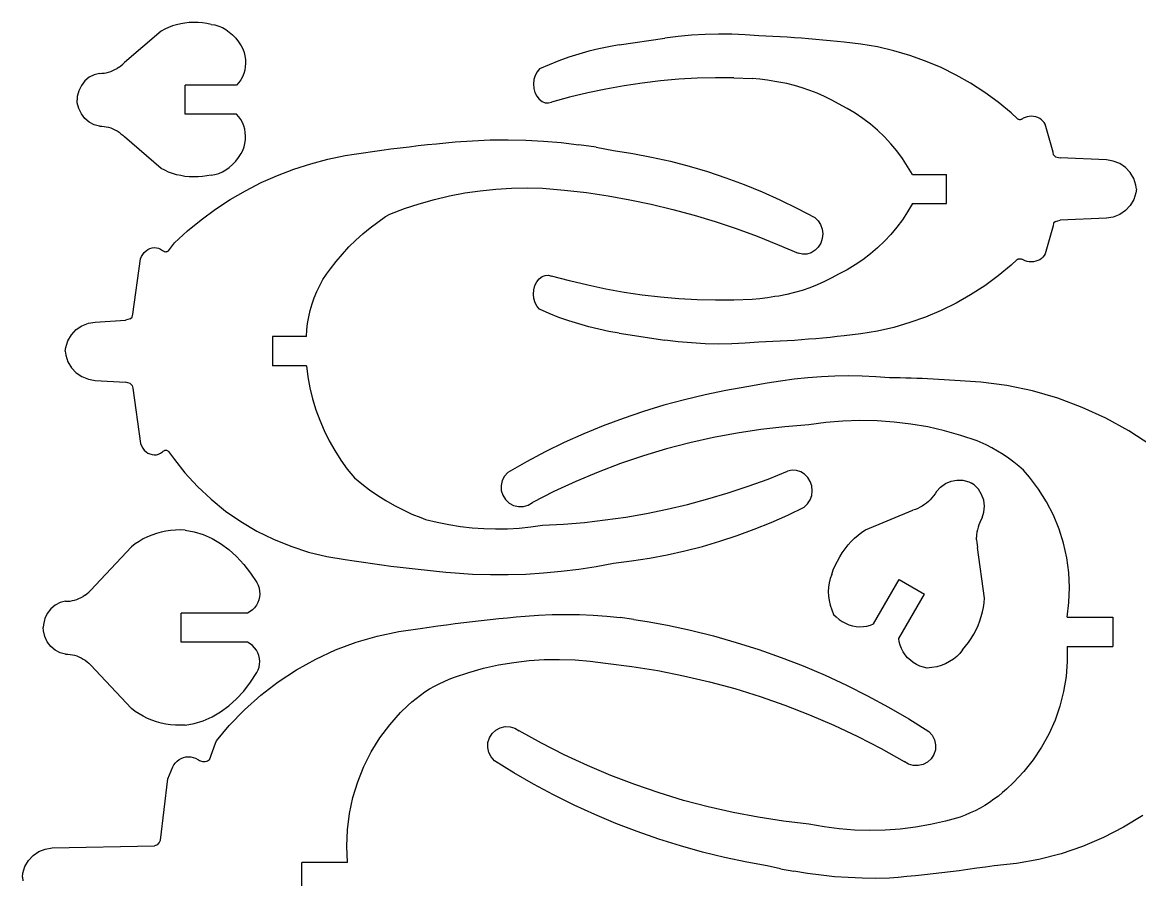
# Model space of a CAD drawing. Extents: x -177 to 177, y -98 to 98.
# Drawn here: x -173.7 to -73, y 17.2 to 94.5 of the extents above; entities that cross this region are included whole.
import ezdxf

# ---------------------------------------------------------------- set-up
doc = ezdxf.new("R2010")
doc.units = 0
doc.header["$MEASUREMENT"] = 0
doc.layers.get('0').update_dxf_attribs({"linetype": 'CONTINUOUS'})

msp = doc.modelspace()

# ---------------------------------------------------------------- linework, layer by layer
for p, q in [((-161.21, 93.75), (-164.5, 90.93)), ((-160.88, 93.93), (-161.21, 93.75)), ((-160.54, 94.09), (-160.88, 93.93)), ((-160.18, 94.22), (-160.54, 94.09)), ((-159.81, 94.33), (-160.18, 94.22)), ((-159.43, 94.42), (-159.81, 94.33)), ((-159.05, 94.48), (-159.43, 94.42)), ((-158.66, 94.52), (-159.05, 94.48)), ((-158.26, 94.54), (-158.66, 94.52)), ((-157.87, 94.53), (-158.26, 94.54)), ((-157.47, 94.5), (-157.87, 94.53)), ((-157.08, 94.44), (-157.47, 94.5)), ((-156.69, 94.36), (-157.08, 94.44)), ((-156.69, 94.36), (-156.35, 94.31)), ((-156.35, 94.31), (-156.01, 94.21)), ((-156.01, 94.21), (-155.68, 94.07)), ((-155.68, 94.07), (-155.36, 93.89)), ((-155.36, 93.89), (-155.05, 93.66)), ((-155.05, 93.66), (-154.75, 93.41)), ((-154.75, 93.41), (-154.47, 93.11)), ((-154.47, 93.11), (-154.21, 92.79)), ((-154.21, 92.79), (-153.98, 92.43)), ((-119.9, 92.5), (-115.78, 93.12)), ((-114.58, 93.27), (-115.78, 93.12)), ((-113.37, 93.38), (-114.58, 93.27)), ((-112.16, 93.45), (-113.37, 93.38)), ((-110.95, 93.48), (-112.16, 93.45)), ((-109.74, 93.47), (-110.95, 93.48)), ((-108.53, 93.41), (-109.74, 93.47)), ((-107.32, 93.32), (-108.53, 93.41)), ((-106.67, 93.3), (-107.32, 93.32)), ((-106.03, 93.27), (-106.67, 93.3)), ((-105.39, 93.23), (-106.03, 93.27)), ((-104.75, 93.19), (-105.39, 93.23)), ((-104.1, 93.15), (-104.75, 93.19)), ((-103.46, 93.11), (-104.1, 93.15)), ((-102.82, 93.06), (-103.46, 93.11)), ((-102.18, 93), (-102.82, 93.06)), ((-101.53, 92.94), (-102.18, 93)), ((-100.89, 92.88), (-101.53, 92.94)), ((-100.25, 92.81), (-100.89, 92.88)), ((-99.61, 92.74), (-100.25, 92.81)), ((-98.11, 92.58), (-99.61, 92.74)), ((-153.98, 92.43), (-153.84, 92.14)), ((-153.84, 92.14), (-153.72, 91.83)), ((-153.72, 91.83), (-153.65, 91.51)), ((-122.64, 91.93), (-123.55, 91.67)), ((-121.74, 92.15), (-122.64, 91.93)), ((-120.82, 92.34), (-121.74, 92.15)), ((-119.9, 92.5), (-120.82, 92.34)), ((-96.62, 92.32), (-98.11, 92.58)), ((-95.14, 91.98), (-96.62, 92.32)), ((-93.69, 91.55), (-95.14, 91.98)), ((-164.82, 90.63), (-164.66, 90.78)), ((-164.66, 90.78), (-164.5, 90.93)), ((-153.65, 91.51), (-153.6, 91.19)), ((-153.59, 90.86), (-153.61, 90.54)), ((-153.6, 91.19), (-153.59, 90.86)), ((-126.21, 90.72), (-127.08, 90.34)), ((-125.33, 91.07), (-126.21, 90.72)), ((-124.44, 91.39), (-125.33, 91.07)), ((-123.55, 91.67), (-124.44, 91.39)), ((-92.27, 91.05), (-93.69, 91.55)), ((-90.88, 90.46), (-92.27, 91.05)), ((-167.24, 89.82), (-167.68, 89.59)), ((-166.76, 89.94), (-167.24, 89.82)), ((-166.76, 89.94), (-166.55, 89.95)), ((-166.55, 89.95), (-166.35, 89.97)), ((-166.35, 89.97), (-166.14, 90)), ((-166.14, 90), (-165.94, 90.05)), ((-165.94, 90.05), (-165.74, 90.12)), ((-165.74, 90.12), (-165.55, 90.19)), ((-165.55, 90.19), (-165.36, 90.28)), ((-165.36, 90.28), (-165.17, 90.39)), ((-164.99, 90.51), (-165.17, 90.39)), ((-164.99, 90.51), (-164.82, 90.63)), ((-153.75, 89.92), (-153.87, 89.63)), ((-153.66, 90.22), (-153.75, 89.92)), ((-153.61, 90.54), (-153.66, 90.22)), ((-127.47, 89.75), (-127.58, 89.38)), ((-127.3, 90.08), (-127.47, 89.75)), ((-127.08, 90.34), (-127.3, 90.08)), ((-89.52, 89.79), (-90.88, 90.46)), ((-88.21, 89.04), (-89.52, 89.79)), ((-168.39, 88.85), (-168.63, 88.37)), ((-168.08, 89.27), (-168.39, 88.85)), ((-167.68, 89.59), (-168.08, 89.27)), ((-154.4, 88.88), (-159.02, 88.88)), ((-159.02, 86.25), (-159.02, 88.88)), ((-154.2, 89.1), (-154.4, 88.88)), ((-154.02, 89.35), (-154.2, 89.1)), ((-153.87, 89.63), (-154.02, 89.35)), ((-127.58, 89.38), (-127.62, 88.98)), ((-127.62, 88.98), (-127.58, 88.58)), ((-119.46, 88.82), (-121.1, 88.52)), ((-117.82, 89.06), (-119.46, 88.82)), ((-116.17, 89.25), (-117.82, 89.06)), ((-114.52, 89.4), (-116.17, 89.25)), ((-112.86, 89.49), (-114.52, 89.4)), ((-111.21, 89.54), (-112.86, 89.49)), ((-109.56, 89.53), (-111.21, 89.54)), ((-109.56, 89.53), (-107.91, 89.47)), ((-107.22, 89.41), (-107.91, 89.47)), ((-106.54, 89.32), (-107.22, 89.41)), ((-105.86, 89.21), (-106.54, 89.32)), ((-105.49, 89.15), (-105.86, 89.21)), ((-104.79, 89.01), (-105.49, 89.15)), ((-104.09, 88.84), (-104.79, 89.01)), ((-103.4, 88.64), (-104.09, 88.84)), ((-86.94, 88.22), (-88.21, 89.04)), ((-168.76, 87.85), (-168.77, 87.56)), ((-168.63, 88.37), (-168.76, 87.85)), ((-127.58, 88.58), (-127.49, 88.2)), ((-127.49, 88.2), (-127.32, 87.87)), ((-127.32, 87.87), (-127.11, 87.6)), ((-124.37, 87.79), (-125.99, 87.35)), ((-122.74, 88.18), (-124.37, 87.79)), ((-121.1, 88.52), (-122.74, 88.18)), ((-102.72, 88.4), (-103.4, 88.64)), ((-102.04, 88.14), (-102.72, 88.4)), ((-101.38, 87.84), (-102.04, 88.14)), ((-100.72, 87.52), (-101.38, 87.84)), ((-85.72, 87.33), (-86.94, 88.22)), ((-168.76, 87.28), (-168.77, 87.56)), ((-168.63, 86.76), (-168.76, 87.28)), ((-168.39, 86.28), (-168.63, 86.76)), ((-127.11, 87.6), (-126.85, 87.4)), ((-126.85, 87.4), (-126.57, 87.29)), ((-126.57, 87.29), (-126.28, 87.27)), ((-126.28, 87.27), (-125.99, 87.35)), ((-100.11, 87.18), (-100.72, 87.52)), ((-99.35, 86.78), (-100.11, 87.18)), ((-98.63, 86.35), (-99.35, 86.78)), ((-84.55, 86.37), (-85.72, 87.33)), ((-168.08, 85.86), (-168.39, 86.28)), ((-167.68, 85.53), (-168.08, 85.86)), ((-154.4, 86.25), (-159.02, 86.25)), ((-154.2, 86.02), (-154.4, 86.25)), ((-154.02, 85.77), (-154.2, 86.02)), ((-153.87, 85.5), (-154.02, 85.77)), ((-97.92, 85.87), (-98.63, 86.35)), ((-97.25, 85.35), (-97.92, 85.87)), ((-84.02, 85.86), (-84.55, 86.37)), ((-84.02, 85.86), (-83.98, 85.84)), ((-83.98, 85.84), (-83.93, 85.82)), ((-83.93, 85.82), (-83.88, 85.8)), ((-83.88, 85.8), (-83.82, 85.79)), ((-83.82, 85.79), (-83.77, 85.79)), ((-83.77, 85.79), (-83.71, 85.79)), ((-83.71, 85.79), (-83.66, 85.8)), ((-83.66, 85.8), (-83.6, 85.81)), ((-83.6, 85.81), (-83.56, 85.83)), ((-83.56, 85.83), (-83.51, 85.86)), ((-83.51, 85.86), (-83.47, 85.89)), ((-83.3, 85.97), (-83.47, 85.89)), ((-83.11, 86.02), (-83.3, 85.97)), ((-82.92, 86.06), (-83.11, 86.02)), ((-82.72, 86.07), (-82.92, 86.06)), ((-82.53, 86.05), (-82.72, 86.07)), ((-82.34, 86.01), (-82.53, 86.05)), ((-82.16, 85.95), (-82.34, 86.01)), ((-81.98, 85.87), (-82.16, 85.95)), ((-81.83, 85.76), (-81.98, 85.87)), ((-81.69, 85.64), (-81.83, 85.76)), ((-81.57, 85.5), (-81.69, 85.64)), ((-167.24, 85.3), (-167.68, 85.53)), ((-166.76, 85.19), (-167.24, 85.3)), ((-166.76, 85.19), (-166.55, 85.18)), ((-166.55, 85.18), (-166.35, 85.16)), ((-166.35, 85.16), (-166.14, 85.12)), ((-166.14, 85.12), (-165.94, 85.07)), ((-165.94, 85.07), (-165.74, 85.01)), ((-165.74, 85.01), (-165.55, 84.93)), ((-165.55, 84.93), (-165.36, 84.84)), ((-165.36, 84.84), (-165.17, 84.74)), ((-165.17, 84.74), (-164.99, 84.62)), ((-153.75, 85.21), (-153.87, 85.5)), ((-153.66, 84.9), (-153.75, 85.21)), ((-153.61, 84.59), (-153.66, 84.9)), ((-96.6, 84.8), (-97.25, 85.35)), ((-95.99, 84.21), (-96.6, 84.8)), ((-81.48, 85.35), (-81.57, 85.5)), ((-80.78, 82.83), (-81.48, 85.35)), ((-164.99, 84.62), (-164.82, 84.49)), ((-164.82, 84.49), (-164.66, 84.35)), ((-164.66, 84.35), (-164.5, 84.2)), ((-161.21, 81.37), (-164.5, 84.2)), ((-153.65, 83.61), (-153.6, 83.94)), ((-153.59, 84.26), (-153.61, 84.59)), ((-153.6, 83.94), (-153.59, 84.26)), ((-136.36, 83.59), (-135.53, 83.67)), ((-135.53, 83.67), (-134.7, 83.75)), ((-134.7, 83.75), (-133.11, 83.86)), ((-133.11, 83.86), (-131.52, 83.93)), ((-131.52, 83.93), (-129.92, 83.95)), ((-129.92, 83.95), (-128.33, 83.91)), ((-128.33, 83.91), (-126.73, 83.83)), ((-126.73, 83.83), (-125.14, 83.69)), ((-125.14, 83.69), (-123.55, 83.5)), ((-95.41, 83.59), (-95.99, 84.21)), ((-154.21, 82.34), (-153.98, 82.7)), ((-153.98, 82.7), (-153.84, 82.99)), ((-153.84, 82.99), (-153.72, 83.3)), ((-153.72, 83.3), (-153.65, 83.61)), ((-144.61, 82.52), (-143.78, 82.65)), ((-143.78, 82.65), (-142.96, 82.78)), ((-142.96, 82.78), (-142.14, 82.9)), ((-142.14, 82.9), (-141.31, 83.01)), ((-141.31, 83.01), (-140.49, 83.12)), ((-140.49, 83.12), (-139.66, 83.23)), ((-139.66, 83.23), (-138.84, 83.32)), ((-138.84, 83.32), (-138.01, 83.42)), ((-138.01, 83.42), (-137.18, 83.51)), ((-137.18, 83.51), (-136.36, 83.59)), ((-121.97, 83.27), (-123.55, 83.5)), ((-121.97, 83.27), (-120.4, 82.98)), ((-120.4, 82.98), (-118.68, 82.71)), ((-118.68, 82.71), (-116.98, 82.39)), ((-94.86, 82.94), (-95.41, 83.59)), ((-94.36, 82.26), (-94.86, 82.94)), ((-80.73, 82.59), (-80.78, 82.83)), ((-155.05, 81.46), (-154.75, 81.72)), ((-154.75, 81.72), (-154.47, 82.01)), ((-154.47, 82.01), (-154.21, 82.34)), ((-149.23, 81.3), (-147.71, 81.79)), ((-147.71, 81.79), (-146.17, 82.2)), ((-146.17, 82.2), (-144.61, 82.52)), ((-116.98, 82.39), (-115.28, 82.01)), ((-115.28, 82.01), (-113.6, 81.57)), ((-93.89, 81.55), (-94.36, 82.26)), ((-80.56, 82.42), (-80.73, 82.59)), ((-80.56, 82.42), (-80.13, 82.31)), ((-75.97, 82.13), (-80.13, 82.31)), ((-75.35, 82.03), (-75.97, 82.13)), ((-74.77, 81.8), (-75.35, 82.03)), ((-74.25, 81.44), (-74.77, 81.8)), ((-160.88, 81.2), (-161.21, 81.37)), ((-160.54, 81.04), (-160.88, 81.2)), ((-160.18, 80.91), (-160.54, 81.04)), ((-159.81, 80.8), (-160.18, 80.91)), ((-159.43, 80.71), (-159.81, 80.8)), ((-159.05, 80.64), (-159.43, 80.71)), ((-158.66, 80.6), (-159.05, 80.64)), ((-158.26, 80.59), (-158.66, 80.6)), ((-157.87, 80.59), (-158.26, 80.59)), ((-157.47, 80.63), (-157.87, 80.59)), ((-157.08, 80.68), (-157.47, 80.63)), ((-156.69, 80.76), (-157.08, 80.68)), ((-156.69, 80.76), (-156.35, 80.82)), ((-156.35, 80.82), (-156.01, 80.92)), ((-156.01, 80.92), (-155.68, 81.06)), ((-155.68, 81.06), (-155.36, 81.24)), ((-155.36, 81.24), (-155.05, 81.46)), ((-152.17, 80.08), (-150.71, 80.73)), ((-150.71, 80.73), (-149.23, 81.3)), ((-113.6, 81.57), (-111.93, 81.08)), ((-111.93, 81.08), (-110.27, 80.52)), ((-93.46, 80.81), (-93.89, 81.55)), ((-93.46, 80.81), (-90.4, 80.81)), ((-90.4, 78.19), (-90.4, 80.81)), ((-73.82, 80.99), (-74.25, 81.44)), ((-73.5, 80.44), (-73.82, 80.99)), ((-153.59, 79.35), (-152.17, 80.08)), ((-131.02, 79.5), (-129.62, 79.59)), ((-129.62, 79.59), (-128.21, 79.62)), ((-128.21, 79.62), (-126.8, 79.59)), ((-110.27, 80.52), (-108.63, 79.91)), ((-108.63, 79.91), (-107.01, 79.25)), ((-73.31, 79.85), (-73.5, 80.44)), ((-73.27, 79.5), (-73.31, 79.85)), ((-154.97, 78.55), (-153.59, 79.35)), ((-136.56, 78.56), (-135.19, 78.89)), ((-135.19, 78.89), (-133.81, 79.15)), ((-133.81, 79.15), (-132.42, 79.35)), ((-132.42, 79.35), (-131.02, 79.5)), ((-126.8, 79.59), (-124.83, 79.41)), ((-124.83, 79.41), (-122.86, 79.18)), ((-122.86, 79.18), (-120.9, 78.88)), ((-120.9, 78.88), (-118.94, 78.53)), ((-107.01, 79.25), (-105.41, 78.53)), ((-73.31, 79.15), (-73.5, 78.56)), ((-73.27, 79.5), (-73.31, 79.15)), ((-157.59, 76.73), (-156.3, 77.68)), ((-156.3, 77.68), (-154.97, 78.55)), ((-140.58, 77.25), (-139.26, 77.75)), ((-139.26, 77.75), (-137.92, 78.18)), ((-137.92, 78.18), (-136.56, 78.56)), ((-118.94, 78.53), (-117, 78.13)), ((-117, 78.13), (-115.06, 77.66)), ((-115.06, 77.66), (-113.14, 77.14)), ((-105.41, 78.53), (-103.83, 77.76)), ((-103.83, 77.76), (-102.27, 76.94)), ((-93.46, 78.19), (-93.89, 77.45)), ((-93.46, 78.19), (-90.4, 78.19)), ((-73.82, 78.02), (-74.25, 77.56)), ((-73.5, 78.56), (-73.82, 78.02)), ((-158.82, 75.72), (-157.59, 76.73)), ((-141.66, 76.53), (-140.96, 77.02)), ((-140.96, 77.02), (-140.58, 77.25)), ((-113.14, 77.14), (-111.23, 76.57)), ((-111.23, 76.57), (-109.34, 75.94)), ((-102.27, 76.94), (-101.97, 76.65)), ((-101.97, 76.65), (-101.75, 76.29)), ((-94.36, 76.74), (-94.86, 76.06)), ((-93.89, 77.45), (-94.36, 76.74)), ((-80.56, 76.58), (-80.73, 76.42)), ((-80.56, 76.58), (-80.13, 76.69)), ((-75.97, 76.87), (-80.13, 76.69)), ((-75.35, 76.97), (-75.97, 76.87)), ((-74.77, 77.2), (-75.35, 76.97)), ((-74.25, 77.56), (-74.77, 77.2)), ((-160, 74.65), (-158.82, 75.72)), ((-143.01, 75.46), (-142.35, 76.01)), ((-142.35, 76.01), (-141.66, 76.53)), ((-109.34, 75.94), (-107.47, 75.25)), ((-101.75, 76.29), (-101.6, 75.89)), ((-101.6, 75.89), (-101.55, 75.46)), ((-94.86, 76.06), (-95.41, 75.41)), ((-80.78, 76.17), (-81.48, 73.65)), ((-80.73, 76.42), (-80.78, 76.17)), ((-160.53, 73.93), (-160, 74.65)), ((-144.27, 74.28), (-143.65, 74.89)), ((-143.65, 74.89), (-143.01, 75.46)), ((-107.47, 75.25), (-105.61, 74.51)), ((-101.73, 74.63), (-101.95, 74.27)), ((-101.59, 75.04), (-101.73, 74.63)), ((-101.55, 75.46), (-101.59, 75.04)), ((-95.99, 74.79), (-96.6, 74.2)), ((-95.41, 75.41), (-95.99, 74.79)), ((-162.97, 73.42), (-162.86, 73.61)), ((-162.86, 73.61), (-162.72, 73.79)), ((-162.72, 73.79), (-162.56, 73.94)), ((-162.56, 73.94), (-162.39, 74.06)), ((-162.39, 74.06), (-162.21, 74.15)), ((-162.21, 74.15), (-162.02, 74.2)), ((-162.02, 74.2), (-161.82, 74.22)), ((-161.82, 74.22), (-161.63, 74.21)), ((-161.63, 74.21), (-161.44, 74.16)), ((-161.44, 74.16), (-161.25, 74.08)), ((-161.25, 74.08), (-161.08, 73.96)), ((-161.04, 73.92), (-161.08, 73.96)), ((-160.99, 73.89), (-161.04, 73.92)), ((-160.94, 73.86), (-160.99, 73.89)), ((-160.89, 73.84), (-160.94, 73.86)), ((-160.84, 73.83), (-160.89, 73.84)), ((-160.78, 73.82), (-160.84, 73.83)), ((-160.73, 73.83), (-160.78, 73.82)), ((-160.67, 73.84), (-160.73, 73.83)), ((-160.62, 73.86), (-160.67, 73.84)), ((-160.57, 73.89), (-160.62, 73.86)), ((-160.53, 73.93), (-160.57, 73.89)), ((-145.43, 72.98), (-144.86, 73.64)), ((-144.86, 73.64), (-144.27, 74.28)), ((-105.61, 74.51), (-103.77, 73.71)), ((-103.37, 73.63), (-103.77, 73.71)), ((-102.97, 73.64), (-103.37, 73.63)), ((-102.59, 73.76), (-102.97, 73.64)), ((-102.24, 73.98), (-102.59, 73.76)), ((-101.95, 74.27), (-102.24, 73.98)), ((-97.25, 73.65), (-97.92, 73.13)), ((-96.6, 74.2), (-97.25, 73.65)), ((-81.48, 73.65), (-81.57, 73.5)), ((-163.76, 68.21), (-163.07, 73.2)), ((-163.07, 73.2), (-162.97, 73.42)), ((-145.94, 72.32), (-145.43, 72.98)), ((-98.63, 72.66), (-99.35, 72.22)), ((-97.92, 73.13), (-98.63, 72.66)), ((-84.55, 72.63), (-85.72, 71.67)), ((-84.02, 73.14), (-84.55, 72.63)), ((-84.02, 73.14), (-83.98, 73.17)), ((-83.98, 73.17), (-83.93, 73.19)), ((-83.93, 73.19), (-83.88, 73.2)), ((-83.88, 73.2), (-83.82, 73.21)), ((-83.82, 73.21), (-83.77, 73.21)), ((-83.77, 73.21), (-83.71, 73.21)), ((-83.71, 73.21), (-83.66, 73.2)), ((-83.66, 73.2), (-83.6, 73.19)), ((-83.6, 73.19), (-83.56, 73.17)), ((-83.56, 73.17), (-83.51, 73.14)), ((-83.51, 73.14), (-83.47, 73.11)), ((-83.3, 73.03), (-83.47, 73.11)), ((-83.11, 72.98), (-83.3, 73.03)), ((-82.92, 72.94), (-83.11, 72.98)), ((-82.72, 72.93), (-82.92, 72.94)), ((-82.53, 72.95), (-82.72, 72.93)), ((-82.34, 72.99), (-82.53, 72.95)), ((-82.16, 73.05), (-82.34, 72.99)), ((-81.98, 73.13), (-82.16, 73.05)), ((-81.83, 73.24), (-81.98, 73.13)), ((-81.69, 73.36), (-81.83, 73.24)), ((-81.57, 73.5), (-81.69, 73.36)), ((-146.61, 71.33), (-146.29, 71.83)), ((-146.29, 71.83), (-145.94, 72.32)), ((-127.11, 71.4), (-126.85, 71.6)), ((-126.85, 71.6), (-126.57, 71.71)), ((-126.57, 71.71), (-126.28, 71.73)), ((-126.28, 71.73), (-125.99, 71.65)), ((-124.37, 71.21), (-125.99, 71.65)), ((-100.11, 71.82), (-100.72, 71.48)), ((-99.35, 72.22), (-100.11, 71.82)), ((-85.72, 71.67), (-86.94, 70.78)), ((-147.16, 70.26), (-146.9, 70.8)), ((-146.9, 70.8), (-146.61, 71.33)), ((-127.58, 70.42), (-127.49, 70.8)), ((-127.49, 70.8), (-127.32, 71.13)), ((-127.32, 71.13), (-127.11, 71.4)), ((-122.74, 70.82), (-124.37, 71.21)), ((-121.1, 70.48), (-122.74, 70.82)), ((-102.72, 70.6), (-103.4, 70.36)), ((-102.04, 70.86), (-102.72, 70.6)), ((-101.38, 71.16), (-102.04, 70.86)), ((-100.72, 71.48), (-101.38, 71.16)), ((-86.94, 70.78), (-88.21, 69.96)), ((-147.59, 69.14), (-147.39, 69.7)), ((-147.39, 69.7), (-147.16, 70.26)), ((-127.62, 70.02), (-127.58, 70.42)), ((-127.58, 69.63), (-127.62, 70.02)), ((-127.47, 69.25), (-127.58, 69.63)), ((-119.46, 70.18), (-121.1, 70.48)), ((-117.82, 69.94), (-119.46, 70.18)), ((-116.17, 69.75), (-117.82, 69.94)), ((-114.52, 69.6), (-116.17, 69.75)), ((-112.86, 69.51), (-114.52, 69.6)), ((-107.91, 69.53), (-109.56, 69.47)), ((-107.22, 69.59), (-107.91, 69.53)), ((-106.54, 69.68), (-107.22, 69.59)), ((-105.86, 69.8), (-106.54, 69.68)), ((-105.49, 69.85), (-105.86, 69.8)), ((-104.79, 69.99), (-105.49, 69.85)), ((-104.09, 70.16), (-104.79, 69.99)), ((-103.4, 70.36), (-104.09, 70.16)), ((-88.21, 69.96), (-89.52, 69.21)), ((-147.88, 67.98), (-147.75, 68.56)), ((-147.75, 68.56), (-147.59, 69.14)), ((-127.3, 68.92), (-127.47, 69.25)), ((-127.08, 68.66), (-127.3, 68.92)), ((-126.21, 68.28), (-127.08, 68.66)), ((-111.21, 69.47), (-112.86, 69.51)), ((-109.56, 69.47), (-111.21, 69.47)), ((-90.88, 68.54), (-92.27, 67.96)), ((-89.52, 69.21), (-90.88, 68.54)), ((-167.76, 67.41), (-167.14, 67.51)), ((-167.14, 67.51), (-164.42, 67.69)), ((-163.98, 67.79), (-164.42, 67.69)), ((-163.98, 67.79), (-163.82, 67.96)), ((-163.82, 67.96), (-163.76, 68.21)), ((-147.99, 67.38), (-147.88, 67.98)), ((-125.33, 67.93), (-126.21, 68.28)), ((-124.44, 67.61), (-125.33, 67.93)), ((-123.55, 67.33), (-124.44, 67.61)), ((-92.27, 67.96), (-93.69, 67.45)), ((-169.29, 66.36), (-168.86, 66.82)), ((-168.86, 66.82), (-168.34, 67.17)), ((-168.34, 67.17), (-167.76, 67.41)), ((-148.09, 66.19), (-148.05, 66.79)), ((-148.05, 66.79), (-147.99, 67.38)), ((-122.64, 67.07), (-123.55, 67.33)), ((-121.74, 66.85), (-122.64, 67.07)), ((-120.82, 66.66), (-121.74, 66.85)), ((-119.9, 66.5), (-120.82, 66.66)), ((-119.9, 66.5), (-115.78, 65.88)), ((-96.62, 66.68), (-98.11, 66.43)), ((-95.14, 67.02), (-96.62, 66.68)), ((-93.69, 67.45), (-95.14, 67.02)), ((-169.8, 65.22), (-169.61, 65.82)), ((-169.61, 65.82), (-169.29, 66.36)), ((-151.15, 66.19), (-151.15, 63.56)), ((-148.09, 66.19), (-151.15, 66.19)), ((-114.58, 65.73), (-115.78, 65.88)), ((-113.37, 65.62), (-114.58, 65.73)), ((-112.16, 65.55), (-113.37, 65.62)), ((-110.95, 65.52), (-112.16, 65.55)), ((-109.74, 65.54), (-110.95, 65.52)), ((-108.53, 65.59), (-109.74, 65.54)), ((-107.32, 65.68), (-108.53, 65.59)), ((-106.67, 65.71), (-107.32, 65.68)), ((-106.03, 65.74), (-106.67, 65.71)), ((-105.39, 65.77), (-106.03, 65.74)), ((-104.75, 65.81), (-105.39, 65.77)), ((-104.1, 65.85), (-104.75, 65.81)), ((-103.46, 65.9), (-104.1, 65.85)), ((-102.82, 65.95), (-103.46, 65.9)), ((-102.18, 66), (-102.82, 65.95)), ((-101.53, 66.06), (-102.18, 66)), ((-100.89, 66.12), (-101.53, 66.06)), ((-100.25, 66.19), (-100.89, 66.12)), ((-99.61, 66.26), (-100.25, 66.19)), ((-98.11, 66.43), (-99.61, 66.26)), ((-169.84, 64.88), (-169.8, 65.22)), ((-169.84, 64.88), (-169.8, 64.53)), ((-169.8, 64.53), (-169.61, 63.93)), ((-169.61, 63.93), (-169.29, 63.39)), ((-148.09, 63.56), (-151.15, 63.56)), ((-148.09, 63.56), (-147.96, 62.56)), ((-169.29, 63.39), (-168.86, 62.93)), ((-168.86, 62.93), (-168.34, 62.58)), ((-168.34, 62.58), (-167.76, 62.34)), ((-147.96, 62.56), (-147.78, 61.56)), ((-102.9, 62.47), (-104.12, 62.34)), ((-101.67, 62.56), (-102.9, 62.47)), ((-100.45, 62.62), (-101.67, 62.56)), ((-99.22, 62.64), (-100.45, 62.62)), ((-97.99, 62.62), (-99.22, 62.64)), ((-96.76, 62.56), (-97.99, 62.62)), ((-95.54, 62.47), (-96.76, 62.56)), ((-95.04, 62.47), (-95.54, 62.47)), ((-94.55, 62.46), (-95.04, 62.47)), ((-94.06, 62.45), (-94.55, 62.46)), ((-167.76, 62.34), (-167.14, 62.24)), ((-167.14, 62.24), (-164.42, 62.07)), ((-163.98, 61.96), (-164.42, 62.07)), ((-163.98, 61.96), (-163.82, 61.79)), ((-163.82, 61.79), (-163.76, 61.54)), ((-163.76, 61.54), (-163.07, 56.55)), ((-147.78, 61.56), (-147.54, 60.57)), ((-108.38, 61.65), (-110.27, 61.33)), ((-106.55, 61.98), (-108.38, 61.65)), ((-105.34, 62.18), (-106.55, 61.98)), ((-104.12, 62.34), (-105.34, 62.18)), ((-93.57, 62.44), (-94.06, 62.45)), ((-93.07, 62.42), (-93.57, 62.44)), ((-92.58, 62.4), (-93.07, 62.42)), ((-92.09, 62.38), (-92.58, 62.4)), ((-91.6, 62.36), (-92.09, 62.38)), ((-91.11, 62.33), (-91.6, 62.36)), ((-90.61, 62.3), (-91.11, 62.33)), ((-90.12, 62.27), (-90.61, 62.3)), ((-89.63, 62.23), (-90.12, 62.27)), ((-87.28, 62.09), (-89.63, 62.23)), ((-84.94, 61.78), (-87.28, 62.09)), ((-82.63, 61.29), (-84.94, 61.78)), ((-147.54, 60.57), (-147.25, 59.6)), ((-114.02, 60.5), (-115.87, 60)), ((-112.15, 60.94), (-114.02, 60.5)), ((-110.27, 61.33), (-112.15, 60.94)), ((-80.36, 60.64), (-82.63, 61.29)), ((-78.15, 59.81), (-80.36, 60.64)), ((-147.25, 59.6), (-146.9, 58.64)), ((-117.71, 59.44), (-119.53, 58.82)), ((-115.87, 60), (-117.71, 59.44)), ((-76.01, 58.83), (-78.15, 59.81)), ((-146.9, 58.64), (-146.5, 57.71)), ((-119.53, 58.82), (-121.33, 58.15)), ((-101.26, 58.44), (-102.79, 58.23)), ((-99.73, 58.57), (-101.26, 58.44)), ((-98.19, 58.62), (-99.73, 58.57)), ((-96.65, 58.59), (-98.19, 58.62)), ((-95.12, 58.48), (-96.65, 58.59)), ((-93.59, 58.3), (-95.12, 58.48)), ((-73.94, 57.69), (-76.01, 58.83)), ((-146.5, 57.71), (-146.05, 56.8)), ((-121.33, 58.15), (-123.1, 57.42)), ((-109.27, 57.49), (-111.4, 57.09)), ((-107.12, 57.81), (-109.27, 57.49)), ((-104.96, 58.06), (-107.12, 57.81)), ((-102.79, 58.23), (-104.96, 58.06)), ((-92.07, 58.04), (-93.59, 58.3)), ((-90.57, 57.7), (-92.07, 58.04)), ((-89.09, 57.28), (-90.57, 57.7)), ((-71.97, 56.4), (-73.94, 57.69)), ((-163.07, 56.55), (-162.97, 56.33)), ((-146.05, 56.8), (-145.55, 55.92)), ((-124.85, 56.63), (-126.58, 55.79)), ((-123.1, 57.42), (-124.85, 56.63)), ((-113.52, 56.61), (-115.63, 56.06)), ((-111.4, 57.09), (-113.52, 56.61)), ((-87.63, 56.79), (-89.09, 57.28)), ((-87.35, 56.68), (-87.63, 56.79)), ((-86.82, 56.43), (-87.35, 56.68)), ((-86.29, 56.16), (-86.82, 56.43)), ((-162.97, 56.33), (-162.86, 56.14)), ((-162.86, 56.14), (-162.72, 55.96)), ((-162.72, 55.96), (-162.56, 55.81)), ((-162.56, 55.81), (-162.39, 55.69)), ((-162.39, 55.69), (-162.21, 55.61)), ((-162.21, 55.61), (-162.02, 55.55)), ((-162.02, 55.55), (-161.82, 55.53)), ((-161.82, 55.53), (-161.63, 55.54)), ((-161.63, 55.54), (-161.44, 55.59)), ((-161.44, 55.59), (-161.25, 55.67)), ((-161.25, 55.67), (-161.08, 55.79)), ((-161.04, 55.83), (-161.08, 55.79)), ((-160.99, 55.86), (-161.04, 55.83)), ((-160.94, 55.89), (-160.99, 55.86)), ((-160.89, 55.91), (-160.94, 55.89)), ((-160.84, 55.92), (-160.89, 55.91)), ((-160.78, 55.93), (-160.84, 55.92)), ((-160.73, 55.92), (-160.78, 55.93)), ((-160.67, 55.91), (-160.73, 55.92)), ((-160.62, 55.89), (-160.67, 55.91)), ((-160.57, 55.86), (-160.62, 55.89)), ((-160.53, 55.83), (-160.57, 55.86)), ((-160.53, 55.83), (-160, 55.1)), ((-145.55, 55.92), (-145, 55.06)), ((-126.58, 55.79), (-128.27, 54.89)), ((-117.71, 55.44), (-119.77, 54.74)), ((-115.63, 56.06), (-117.71, 55.44)), ((-85.78, 55.87), (-86.29, 56.16)), ((-85.29, 55.56), (-85.78, 55.87)), ((-84.8, 55.23), (-85.29, 55.56)), ((-160, 55.1), (-159.06, 53.91)), ((-145, 55.06), (-144.41, 54.24)), ((-128.27, 54.89), (-129.94, 53.94)), ((-119.77, 54.74), (-121.8, 53.97)), ((-84.33, 54.88), (-84.8, 55.23)), ((-83.87, 54.5), (-84.33, 54.88)), ((-83.45, 54.13), (-83.87, 54.5)), ((-159.06, 53.91), (-157.92, 52.67)), ((-144.41, 54.24), (-143.77, 53.45)), ((-143.77, 53.45), (-143.11, 52.91)), ((-130.25, 53.6), (-130.45, 53.2)), ((-129.94, 53.94), (-130.25, 53.6)), ((-121.8, 53.97), (-123.8, 53.13)), ((-106.48, 53.34), (-104.71, 54.04)), ((-104.31, 54.13), (-104.71, 54.04)), ((-103.91, 54.11), (-104.31, 54.13)), ((-103.53, 53.99), (-103.91, 54.11)), ((-103.18, 53.78), (-103.53, 53.99)), ((-102.89, 53.48), (-103.18, 53.78)), ((-102.67, 53.12), (-102.89, 53.48)), ((-82.89, 53.5), (-83.45, 54.13)), ((-82.08, 52.42), (-82.89, 53.5)), ((-157.92, 52.67), (-156.7, 51.52)), ((-143.11, 52.91), (-142.4, 52.37)), ((-130.45, 53.2), (-130.55, 52.76)), ((-130.55, 52.76), (-130.53, 52.31)), ((-123.8, 53.13), (-125.78, 52.22)), ((-110.08, 52.1), (-108.27, 52.69)), ((-108.27, 52.69), (-106.48, 53.34)), ((-102.53, 52.72), (-102.67, 53.12)), ((-102.49, 52.29), (-102.53, 52.72)), ((-91.3, 52.22), (-90.93, 52.62)), ((-90.93, 52.62), (-90.48, 52.94)), ((-90.48, 52.94), (-89.98, 53.15)), ((-89.98, 53.15), (-89.45, 53.25)), ((-89.45, 53.25), (-88.9, 53.23)), ((-88.9, 53.23), (-88.37, 53.1)), ((-88.37, 53.1), (-88.12, 52.97)), ((-87.88, 52.82), (-88.12, 52.97)), ((-87.5, 52.42), (-87.88, 52.82)), ((-87.22, 51.96), (-87.5, 52.42)), ((-81.37, 51.28), (-82.08, 52.42)), ((-156.7, 51.52), (-155.39, 50.46)), ((-142.4, 52.37), (-141.67, 51.87)), ((-141.67, 51.87), (-140.93, 51.4)), ((-140.93, 51.4), (-140.16, 50.96)), ((-130.53, 52.31), (-130.4, 51.88)), ((-130.4, 51.88), (-130.16, 51.49)), ((-130.16, 51.49), (-129.83, 51.18)), ((-125.78, 52.22), (-127.72, 51.24)), ((-113.73, 51.06), (-111.9, 51.55)), ((-111.9, 51.55), (-110.08, 52.1)), ((-102.91, 51.1), (-102.68, 51.46)), ((-102.68, 51.46), (-102.54, 51.86)), ((-102.54, 51.86), (-102.49, 52.29)), ((-91.85, 51.48), (-92.02, 51.32)), ((-91.7, 51.65), (-91.85, 51.48)), ((-91.55, 51.83), (-91.7, 51.65)), ((-91.42, 52.02), (-91.55, 51.83)), ((-91.3, 52.22), (-91.42, 52.02)), ((-87.03, 51.45), (-87.22, 51.96)), ((-86.97, 50.91), (-87.03, 51.45)), ((-155.39, 50.46), (-154.01, 49.5)), ((-140.16, 50.96), (-139.38, 50.56)), ((-139.38, 50.56), (-138.59, 50.19)), ((-129.83, 51.18), (-129.43, 50.97)), ((-129.43, 50.97), (-128.99, 50.87)), ((-128.99, 50.87), (-128.54, 50.88)), ((-128.54, 50.88), (-128.1, 51)), ((-128.1, 51), (-127.72, 51.24)), ((-117.43, 50.25), (-115.58, 50.63)), ((-115.58, 50.63), (-113.73, 51.06)), ((-104.7, 50.1), (-103.21, 50.82)), ((-103.21, 50.82), (-102.91, 51.1)), ((-97.69, 48.77), (-93.41, 50.54)), ((-93.19, 50.61), (-93.41, 50.54)), ((-92.98, 50.7), (-93.19, 50.61)), ((-92.77, 50.8), (-92.98, 50.7)), ((-92.57, 50.91), (-92.77, 50.8)), ((-92.38, 51.04), (-92.57, 50.91)), ((-92.19, 51.17), (-92.38, 51.04)), ((-92.02, 51.32), (-92.19, 51.17)), ((-87.02, 50.36), (-86.97, 50.91)), ((-80.75, 50.08), (-81.37, 51.28)), ((-154.01, 49.5), (-152.56, 48.65)), ((-138.59, 50.19), (-137.78, 49.86)), ((-137.78, 49.86), (-137.35, 49.7)), ((-137.35, 49.7), (-136.32, 49.45)), ((-136.32, 49.45), (-135.27, 49.24)), ((-124.92, 49.27), (-123.04, 49.43)), ((-123.04, 49.43), (-121.16, 49.65)), ((-121.16, 49.65), (-119.29, 49.92)), ((-119.29, 49.92), (-117.43, 50.25)), ((-107.73, 48.81), (-106.2, 49.43)), ((-106.2, 49.43), (-104.7, 50.1)), ((-87.39, 49.43), (-87.47, 49.21)), ((-87.29, 49.64), (-87.39, 49.43)), ((-87.18, 49.84), (-87.29, 49.64)), ((-87.18, 49.84), (-87.02, 50.36)), ((-80.24, 48.83), (-80.75, 50.08)), ((-161.63, 48.43), (-162.04, 48.29)), ((-161.21, 48.55), (-161.63, 48.43)), ((-160.78, 48.64), (-161.21, 48.55)), ((-160.35, 48.7), (-160.78, 48.64)), ((-159.91, 48.74), (-160.35, 48.7)), ((-159.47, 48.75), (-159.91, 48.74)), ((-159.03, 48.73), (-159.47, 48.75)), ((-159.03, 48.73), (-158.21, 48.58)), ((-158.21, 48.58), (-157.4, 48.34)), ((-152.56, 48.65), (-151.06, 47.91)), ((-135.27, 49.24), (-134.22, 49.07)), ((-134.22, 49.07), (-133.16, 48.95)), ((-133.16, 48.95), (-132.1, 48.88)), ((-132.1, 48.88), (-131.04, 48.84)), ((-131.04, 48.84), (-129.98, 48.86)), ((-129.98, 48.86), (-128.91, 48.92)), ((-128.91, 48.92), (-127.86, 49.02)), ((-127.86, 49.02), (-126.8, 49.17)), ((-126.8, 49.17), (-124.92, 49.27)), ((-109.27, 48.24), (-107.73, 48.81)), ((-98.35, 48.29), (-98.03, 48.55)), ((-98.03, 48.55), (-97.69, 48.77)), ((-87.64, 48.54), (-87.67, 48.32)), ((-87.6, 48.77), (-87.64, 48.54)), ((-87.54, 49), (-87.6, 48.77)), ((-87.47, 49.21), (-87.54, 49)), ((-79.84, 47.55), (-80.24, 48.83)), ((-163.53, 47.49), (-163.86, 47.24)), ((-163.19, 47.72), (-163.53, 47.49)), ((-162.82, 47.94), (-163.19, 47.72)), ((-162.44, 48.13), (-162.82, 47.94)), ((-162.04, 48.29), (-162.44, 48.13)), ((-157.4, 48.34), (-156.61, 47.99)), ((-156.61, 47.99), (-155.84, 47.54)), ((-155.84, 47.54), (-155.1, 47)), ((-151.06, 47.91), (-149.5, 47.28)), ((-112.39, 47.27), (-110.82, 47.73)), ((-110.82, 47.73), (-109.27, 48.24)), ((-99.52, 47.06), (-99.25, 47.4)), ((-99.25, 47.4), (-98.97, 47.72)), ((-98.97, 47.72), (-98.67, 48.02)), ((-98.67, 48.02), (-98.35, 48.29)), ((-87.67, 48.32), (-87.68, 48.09)), ((-87.68, 47.86), (-87.68, 48.09)), ((-87.68, 47.86), (-87.66, 47.63)), ((-87.66, 47.63), (-87.63, 47.4)), ((-87.63, 47.4), (-87.58, 47.17)), ((-79.55, 46.24), (-79.84, 47.55)), ((-163.86, 47.24), (-167.56, 43.3)), ((-155.1, 47), (-154.4, 46.37)), ((-154.4, 46.37), (-153.74, 45.65)), ((-149.5, 47.28), (-147.9, 46.76)), ((-147.9, 46.76), (-146.26, 46.37)), ((-146.26, 46.37), (-144.61, 46.1)), ((-117.17, 46.21), (-115.57, 46.51)), ((-115.57, 46.51), (-113.98, 46.86)), ((-113.98, 46.86), (-112.39, 47.27)), ((-100.01, 46.33), (-99.78, 46.7)), ((-99.78, 46.7), (-99.52, 47.06)), ((-86.97, 42.59), (-87.58, 47.17)), ((-153.74, 45.65), (-153.13, 44.86)), ((-144.61, 46.1), (-143.78, 45.97)), ((-143.78, 45.97), (-142.96, 45.84)), ((-142.96, 45.84), (-142.14, 45.72)), ((-142.14, 45.72), (-141.31, 45.61)), ((-141.31, 45.61), (-140.49, 45.5)), ((-140.49, 45.5), (-139.66, 45.4)), ((-139.66, 45.4), (-138.84, 45.3)), ((-123.55, 45.22), (-121.97, 45.47)), ((-121.97, 45.47), (-120.4, 45.77)), ((-120.4, 45.77), (-118.78, 45.96)), ((-118.78, 45.96), (-117.17, 46.21)), ((-100.59, 45.14), (-100.42, 45.55)), ((-100.42, 45.55), (-100.22, 45.94)), ((-100.22, 45.94), (-100.01, 46.33)), ((-79.37, 44.9), (-79.55, 46.24)), ((-153.13, 44.86), (-152.57, 44)), ((-138.84, 45.3), (-138.01, 45.2)), ((-138.01, 45.2), (-137.18, 45.11)), ((-137.18, 45.11), (-136.36, 45.03)), ((-136.36, 45.03), (-135.53, 44.95)), ((-135.53, 44.95), (-134.7, 44.88)), ((-134.7, 44.88), (-133.11, 44.77)), ((-133.11, 44.77), (-131.51, 44.72)), ((-131.51, 44.72), (-129.92, 44.72)), ((-129.92, 44.72), (-128.32, 44.77)), ((-128.32, 44.77), (-126.73, 44.87)), ((-126.73, 44.87), (-125.14, 45.02)), ((-125.14, 45.02), (-123.55, 45.22)), ((-100.87, 44.37), (-100.98, 43.99)), ((-100.73, 44.73), (-100.87, 44.37)), ((-100.73, 44.73), (-100.59, 45.14)), ((-79.31, 43.56), (-79.37, 44.9)), ((-152.57, 44), (-152.45, 43.76)), ((-152.45, 43.76), (-152.37, 43.51)), ((-152.37, 43.51), (-152.32, 43.24)), ((-101.04, 43.6), (-101.06, 43.2)), ((-100.98, 43.99), (-101.04, 43.6)), ((-96.96, 40.28), (-94.65, 44.29)), ((-94.65, 44.29), (-92.38, 42.97)), ((-79.36, 42.21), (-79.31, 43.56)), ((-169.82, 42.32), (-170.3, 42.2)), ((-169.82, 42.32), (-169.62, 42.32)), ((-169.62, 42.32), (-169.41, 42.34)), ((-169.41, 42.34), (-169.2, 42.38)), ((-169.2, 42.38), (-169, 42.43)), ((-169, 42.43), (-168.8, 42.49)), ((-168.8, 42.49), (-168.61, 42.57)), ((-168.61, 42.57), (-168.42, 42.66)), ((-168.42, 42.66), (-168.23, 42.76)), ((-168.05, 42.88), (-168.23, 42.76)), ((-168.05, 42.88), (-167.88, 43.01)), ((-167.88, 43.01), (-167.72, 43.15)), ((-167.72, 43.15), (-167.56, 43.3)), ((-152.39, 42.45), (-152.48, 42.2)), ((-152.33, 42.71), (-152.39, 42.45)), ((-152.31, 42.97), (-152.33, 42.71)), ((-152.32, 43.24), (-152.31, 42.97)), ((-101.06, 43.2), (-101.04, 42.79)), ((-101.04, 42.79), (-100.98, 42.38)), ((-100.98, 42.38), (-100.88, 41.96)), ((-94.69, 38.97), (-92.38, 42.97)), ((-87, 42.18), (-86.97, 42.59)), ((-171.14, 41.64), (-171.46, 41.23)), ((-170.75, 41.97), (-171.14, 41.64)), ((-170.3, 42.2), (-170.75, 41.97)), ((-153.17, 41.39), (-153.4, 41.25)), ((-152.96, 41.55), (-153.17, 41.39)), ((-152.77, 41.74), (-152.96, 41.55)), ((-152.61, 41.96), (-152.77, 41.74)), ((-152.48, 42.2), (-152.61, 41.96)), ((-100.88, 41.96), (-100.74, 41.55)), ((-100.74, 41.55), (-100.57, 41.14)), ((-87.25, 40.95), (-87.14, 41.36)), ((-87.14, 41.36), (-87.05, 41.77)), ((-87.05, 41.77), (-87, 42.18)), ((-79.52, 40.88), (-79.36, 42.21)), ((-171.69, 40.75), (-171.82, 40.22)), ((-171.46, 41.23), (-171.69, 40.75)), ((-159.4, 38.63), (-159.4, 41.25)), ((-153.4, 41.25), (-159.4, 41.25)), ((-135.47, 40.2), (-134.69, 40.3)), ((-134.69, 40.3), (-133.9, 40.4)), ((-133.9, 40.4), (-133.12, 40.49)), ((-133.12, 40.49), (-132.33, 40.59)), ((-132.33, 40.59), (-131.54, 40.67)), ((-131.54, 40.67), (-130.75, 40.75)), ((-130.75, 40.75), (-129.97, 40.83)), ((-129.97, 40.83), (-129.18, 40.9)), ((-129.18, 40.9), (-128.39, 40.97)), ((-128.39, 40.97), (-127.16, 41.06)), ((-127.16, 41.06), (-125.93, 41.12)), ((-125.93, 41.12), (-124.71, 41.14)), ((-124.71, 41.14), (-123.48, 41.12)), ((-123.48, 41.12), (-122.25, 41.06)), ((-122.25, 41.06), (-121.02, 40.97)), ((-121.02, 40.97), (-119.8, 40.84)), ((-118.58, 40.68), (-119.8, 40.84)), ((-118.58, 40.68), (-117.37, 40.48)), ((-117.37, 40.48), (-115.54, 40.15)), ((-100.57, 41.14), (-100.33, 40.9)), ((-100.33, 40.9), (-100.07, 40.68)), ((-100.07, 40.68), (-99.79, 40.49)), ((-99.79, 40.49), (-99.5, 40.33)), ((-99.5, 40.33), (-99.19, 40.2)), ((-87.54, 40.14), (-87.38, 40.54)), ((-87.38, 40.54), (-87.25, 40.95)), ((-79.52, 40.88), (-75.4, 40.88)), ((-75.4, 40.88), (-75.4, 38.25)), ((-171.82, 40.22), (-171.84, 39.94)), ((-171.82, 39.66), (-171.84, 39.94)), ((-171.69, 39.13), (-171.82, 39.66)), ((-141.72, 39.18), (-139.78, 39.59)), ((-139.78, 39.59), (-137.83, 39.86)), ((-137.83, 39.86), (-137.04, 39.97)), ((-137.04, 39.97), (-136.26, 40.09)), ((-136.26, 40.09), (-135.47, 40.2)), ((-115.54, 40.15), (-113.46, 39.7)), ((-113.46, 39.7), (-111.39, 39.19)), ((-99.19, 40.2), (-98.86, 40.11)), ((-98.86, 40.11), (-98.54, 40.05)), ((-98.54, 40.05), (-98.21, 40.02)), ((-98.21, 40.02), (-97.88, 40.03)), ((-97.88, 40.03), (-97.56, 40.08)), ((-97.56, 40.08), (-97.25, 40.16)), ((-97.25, 40.16), (-96.96, 40.28)), ((-88.15, 38.97), (-87.92, 39.35)), ((-87.92, 39.35), (-87.72, 39.74)), ((-87.72, 39.74), (-87.54, 40.14)), ((-171.46, 38.65), (-171.69, 39.13)), ((-171.14, 38.24), (-171.46, 38.65)), ((-153.4, 38.63), (-159.4, 38.63)), ((-153.17, 38.49), (-153.4, 38.63)), ((-152.96, 38.33), (-153.17, 38.49)), ((-152.77, 38.13), (-152.96, 38.33)), ((-145.47, 37.93), (-143.62, 38.62)), ((-143.62, 38.62), (-141.72, 39.18)), ((-111.39, 39.19), (-109.34, 38.61)), ((-109.34, 38.61), (-107.3, 37.96)), ((-94.64, 38.66), (-94.69, 38.97)), ((-94.56, 38.35), (-94.64, 38.66)), ((-94.44, 38.05), (-94.56, 38.35)), ((-88.67, 38.26), (-88.4, 38.61)), ((-88.4, 38.61), (-88.15, 38.97)), ((-170.75, 37.91), (-171.14, 38.24)), ((-170.3, 37.68), (-170.75, 37.91)), ((-169.82, 37.56), (-170.3, 37.68)), ((-169.82, 37.56), (-169.62, 37.55)), ((-169.62, 37.55), (-169.41, 37.53)), ((-169.41, 37.53), (-169.2, 37.5)), ((-169.2, 37.5), (-169, 37.45)), ((-169, 37.45), (-168.8, 37.39)), ((-168.8, 37.39), (-168.61, 37.31)), ((-168.61, 37.31), (-168.42, 37.22)), ((-152.61, 37.92), (-152.77, 38.13)), ((-152.48, 37.68), (-152.61, 37.92)), ((-152.39, 37.43), (-152.48, 37.68)), ((-152.33, 37.17), (-152.39, 37.43)), ((-147.26, 37.1), (-145.47, 37.93)), ((-107.3, 37.96), (-105.29, 37.25)), ((-94.29, 37.76), (-94.44, 38.05)), ((-94.1, 37.49), (-94.29, 37.76)), ((-93.89, 37.23), (-94.1, 37.49)), ((-89.46, 37.35), (-89.77, 37.1)), ((-89.19, 37.62), (-89.46, 37.35)), ((-88.95, 37.93), (-89.19, 37.62)), ((-88.95, 37.93), (-88.67, 38.26)), ((-79.52, 38.25), (-75.4, 38.25)), ((-79.52, 38.25), (-79.51, 36.89)), ((-168.42, 37.22), (-168.23, 37.11)), ((-168.23, 37.11), (-168.05, 37)), ((-168.05, 37), (-167.88, 36.87)), ((-167.88, 36.87), (-167.72, 36.73)), ((-167.72, 36.73), (-167.56, 36.57)), ((-163.86, 32.64), (-167.56, 36.57)), ((-152.45, 36.12), (-152.37, 36.37)), ((-152.37, 36.37), (-152.32, 36.63)), ((-152.31, 36.9), (-152.33, 37.17)), ((-152.32, 36.63), (-152.31, 36.9)), ((-148.99, 36.14), (-147.26, 37.1)), ((-133.45, 35.9), (-132.12, 36.27)), ((-132.12, 36.27), (-130.77, 36.57)), ((-130.77, 36.57), (-129.4, 36.8)), ((-129.4, 36.8), (-128.03, 36.97)), ((-128.03, 36.97), (-126.65, 37.06)), ((-126.65, 37.06), (-125.27, 37.08)), ((-125.27, 37.08), (-123.88, 37.04)), ((-123.88, 37.04), (-122.5, 36.92)), ((-122.5, 36.92), (-121.13, 36.73)), ((-121.13, 36.73), (-118.77, 36.44)), ((-118.77, 36.44), (-116.42, 36.06)), ((-105.29, 37.25), (-103.31, 36.48)), ((-103.31, 36.48), (-101.34, 35.64)), ((-93.64, 37), (-93.89, 37.23)), ((-93.38, 36.8), (-93.64, 37)), ((-93.09, 36.62), (-93.38, 36.8)), ((-92.78, 36.47), (-93.09, 36.62)), ((-92.46, 36.36), (-92.78, 36.47)), ((-92.14, 36.28), (-92.46, 36.36)), ((-91.7, 36.33), (-92.14, 36.28)), ((-91.27, 36.41), (-91.7, 36.33)), ((-90.86, 36.53), (-91.27, 36.41)), ((-90.47, 36.69), (-90.86, 36.53)), ((-90.11, 36.88), (-90.47, 36.69)), ((-89.77, 37.1), (-90.11, 36.88)), ((-79.51, 36.89), (-79.61, 35.53)), ((-153.13, 35.01), (-152.57, 35.88)), ((-152.57, 35.88), (-152.45, 36.12)), ((-150.65, 35.06), (-148.99, 36.14)), ((-135.68, 35.09), (-135.22, 35.29)), ((-135.22, 35.29), (-134.76, 35.46)), ((-134.76, 35.46), (-133.45, 35.9)), ((-116.42, 36.06), (-114.09, 35.6)), ((-114.09, 35.6), (-111.77, 35.06)), ((-101.34, 35.64), (-99.41, 34.75)), ((-79.61, 35.53), (-79.83, 34.19)), ((-153.74, 34.22), (-153.13, 35.01)), ((-152.21, 33.86), (-150.65, 35.06)), ((-137.41, 34.14), (-136.99, 34.41)), ((-136.99, 34.41), (-136.56, 34.65)), ((-136.56, 34.65), (-136.13, 34.88)), ((-136.13, 34.88), (-135.68, 35.09)), ((-111.77, 35.06), (-109.47, 34.44)), ((-109.47, 34.44), (-107.2, 33.73)), ((-99.41, 34.75), (-97.5, 33.79)), ((-155.1, 32.88), (-154.4, 33.51)), ((-154.4, 33.51), (-153.74, 34.22)), ((-153.69, 32.54), (-152.21, 33.86)), ((-138.94, 32.93), (-138.59, 33.25)), ((-138.59, 33.25), (-138.21, 33.56)), ((-138.21, 33.56), (-137.81, 33.86)), ((-137.81, 33.86), (-137.41, 34.14)), ((-107.2, 33.73), (-104.95, 32.95)), ((-97.5, 33.79), (-95.63, 32.77)), ((-79.83, 34.19), (-80.16, 32.87)), ((-163.53, 32.39), (-163.86, 32.64)), ((-163.19, 32.15), (-163.53, 32.39)), ((-156.61, 31.89), (-155.84, 32.34)), ((-155.84, 32.34), (-155.1, 32.88)), ((-155.06, 31.12), (-153.69, 32.54)), ((-140.59, 31.18), (-139.62, 32.28)), ((-139.62, 32.28), (-138.94, 32.93)), ((-104.95, 32.95), (-102.73, 32.08)), ((-95.63, 32.77), (-93.79, 31.7)), ((-80.16, 32.87), (-80.6, 31.58)), ((-162.82, 31.94), (-163.19, 32.15)), ((-162.44, 31.75), (-162.82, 31.94)), ((-162.04, 31.59), (-162.44, 31.75)), ((-161.63, 31.45), (-162.04, 31.59)), ((-161.21, 31.33), (-161.63, 31.45)), ((-160.78, 31.24), (-161.21, 31.33)), ((-160.35, 31.18), (-160.78, 31.24)), ((-159.03, 31.15), (-158.21, 31.29)), ((-158.21, 31.29), (-157.4, 31.54)), ((-157.4, 31.54), (-156.61, 31.89)), ((-102.73, 32.08), (-100.55, 31.14)), ((-93.79, 31.7), (-91.98, 30.56)), ((-80.6, 31.58), (-81.15, 30.34)), ((-159.91, 31.14), (-160.35, 31.18)), ((-159.47, 31.13), (-159.91, 31.14)), ((-159.03, 31.15), (-159.47, 31.13)), ((-156.21, 29.74), (-155.06, 31.12)), ((-141.48, 29.99), (-140.59, 31.18)), ((-131.6, 30), (-131.36, 30.39)), ((-131.36, 30.39), (-131.03, 30.69)), ((-131.03, 30.69), (-130.63, 30.91)), ((-130.63, 30.91), (-130.19, 31.01)), ((-130.19, 31.01), (-129.74, 31)), ((-129.74, 31), (-129.31, 30.88)), ((-129.31, 30.88), (-128.92, 30.64)), ((-126.9, 29.52), (-128.92, 30.64)), ((-100.55, 31.14), (-98.39, 30.12)), ((-91.98, 30.56), (-91.68, 30.23)), ((-91.68, 30.23), (-91.47, 29.83)), ((-81.15, 30.34), (-81.81, 29.15)), ((-156.84, 28.03), (-156.31, 29.51)), ((-156.31, 29.51), (-156.21, 29.74)), ((-142.25, 28.73), (-141.48, 29.99)), ((-131.75, 29.12), (-131.73, 29.57)), ((-131.73, 29.57), (-131.6, 30)), ((-124.85, 28.48), (-126.9, 29.52)), ((-98.39, 30.12), (-96.28, 29.03)), ((-91.47, 29.83), (-91.37, 29.38)), ((-91.37, 29.38), (-91.39, 28.93)), ((-159.39, 28.15), (-159.18, 28.23)), ((-159.18, 28.23), (-158.96, 28.28)), ((-158.96, 28.28), (-158.74, 28.3)), ((-158.74, 28.3), (-158.52, 28.28)), ((-158.52, 28.28), (-158.3, 28.24)), ((-158.3, 28.24), (-158.1, 28.17)), ((-142.92, 27.41), (-142.25, 28.73)), ((-131.66, 28.68), (-131.75, 29.12)), ((-131.45, 28.28), (-131.66, 28.68)), ((-131.15, 27.94), (-131.45, 28.28)), ((-122.76, 27.5), (-124.85, 28.48)), ((-96.28, 29.03), (-94.2, 27.86)), ((-91.52, 28.5), (-91.76, 28.12)), ((-91.39, 28.93), (-91.52, 28.5)), ((-81.81, 29.15), (-82.56, 28.01)), ((-160.6, 26.29), (-160.15, 27.38)), ((-160.15, 27.38), (-160.04, 27.57)), ((-160.04, 27.57), (-159.91, 27.75)), ((-159.91, 27.75), (-159.76, 27.91)), ((-159.76, 27.91), (-159.58, 28.04)), ((-159.58, 28.04), (-159.39, 28.15)), ((-158.1, 28.17), (-157.9, 28.06)), ((-157.82, 27.99), (-157.9, 28.06)), ((-157.73, 27.94), (-157.82, 27.99)), ((-157.63, 27.89), (-157.73, 27.94)), ((-157.53, 27.86), (-157.63, 27.89)), ((-157.43, 27.84), (-157.53, 27.86)), ((-157.32, 27.84), (-157.43, 27.84)), ((-157.22, 27.85), (-157.32, 27.84)), ((-157.11, 27.88), (-157.22, 27.85)), ((-157.02, 27.91), (-157.11, 27.88)), ((-156.92, 27.97), (-157.02, 27.91)), ((-156.84, 28.03), (-156.92, 27.97)), ((-143.47, 26.03), (-142.92, 27.41)), ((-129.4, 26.85), (-131.15, 27.94)), ((-120.64, 26.6), (-122.76, 27.5)), ((-93.82, 27.63), (-94.2, 27.86)), ((-93.38, 27.5), (-93.82, 27.63)), ((-92.93, 27.49), (-93.38, 27.5)), ((-92.49, 27.6), (-92.93, 27.49)), ((-92.09, 27.81), (-92.49, 27.6)), ((-91.76, 28.12), (-92.09, 27.81)), ((-82.56, 28.01), (-83.41, 26.95)), ((-161.26, 20.77), (-160.6, 26.29)), ((-127.62, 25.82), (-129.4, 26.85)), ((-118.48, 25.78), (-120.64, 26.6)), ((-83.41, 26.95), (-84.34, 25.96)), ((-143.9, 24.62), (-143.47, 26.03)), ((-125.81, 24.85), (-127.62, 25.82)), ((-116.3, 25.03), (-118.48, 25.78)), ((-84.98, 25.38), (-85.33, 25.07)), ((-84.34, 25.96), (-84.98, 25.38)), ((-144.21, 23.17), (-143.9, 24.62)), ((-123.96, 23.93), (-125.81, 24.85)), ((-114.1, 24.36), (-116.3, 25.03)), ((-111.87, 23.77), (-114.1, 24.36)), ((-86.11, 24.46), (-86.51, 24.17)), ((-85.71, 24.75), (-86.11, 24.46)), ((-85.33, 25.07), (-85.71, 24.75)), ((-144.4, 21.71), (-144.21, 23.17)), ((-122.09, 23.08), (-123.96, 23.93)), ((-109.62, 23.26), (-111.87, 23.77)), ((-107.36, 22.83), (-109.62, 23.26)), ((-88.24, 23.22), (-88.7, 23.03)), ((-87.8, 23.43), (-88.24, 23.22)), ((-87.36, 23.66), (-87.8, 23.43)), ((-86.93, 23.91), (-87.36, 23.66)), ((-86.51, 24.17), (-86.93, 23.91)), ((-120.2, 22.28), (-122.09, 23.08)), ((-118.28, 21.54), (-120.2, 22.28)), ((-105.08, 22.48), (-107.36, 22.83)), ((-102.79, 22.21), (-105.08, 22.48)), ((-101.43, 21.96), (-102.79, 22.21)), ((-91.83, 22.17), (-93.19, 21.93)), ((-90.49, 22.48), (-91.83, 22.17)), ((-89.16, 22.85), (-90.49, 22.48)), ((-88.7, 23.03), (-89.16, 22.85)), ((-72.67, 23), (-74.42, 21.93)), ((-144.46, 20.23), (-144.4, 21.71)), ((-116.33, 20.87), (-118.28, 21.54)), ((-100.07, 21.78), (-101.43, 21.96)), ((-98.69, 21.67), (-100.07, 21.78)), ((-97.31, 21.63), (-98.69, 21.67)), ((-95.93, 21.66), (-97.31, 21.63)), ((-94.56, 21.76), (-95.93, 21.66)), ((-93.19, 21.93), (-94.56, 21.76)), ((-74.42, 21.93), (-76.24, 21)), ((-171.02, 20.07), (-161.8, 20.25)), ((-161.54, 20.36), (-161.8, 20.25)), ((-161.54, 20.36), (-161.38, 20.52)), ((-161.38, 20.52), (-161.26, 20.77)), ((-144.4, 18.75), (-144.46, 20.23)), ((-114.37, 20.25), (-116.33, 20.87)), ((-112.39, 19.7), (-114.37, 20.25)), ((-78.12, 20.2), (-80.06, 19.54)), ((-76.24, 21), (-78.12, 20.2)), ((-173.17, 18.92), (-172.74, 19.38)), ((-172.74, 19.38), (-172.22, 19.74)), ((-172.22, 19.74), (-171.64, 19.97)), ((-171.64, 19.97), (-171.02, 20.07)), ((-110.39, 19.21), (-112.39, 19.7)), ((-108.38, 18.79), (-110.39, 19.21)), ((-80.06, 19.54), (-82.05, 19.03)), ((-173.68, 17.78), (-173.48, 18.38)), ((-173.48, 18.38), (-173.17, 18.92)), ((-148.52, 16.13), (-148.52, 18.75)), ((-144.4, 18.75), (-148.52, 18.75)), ((-106.55, 18.46), (-108.38, 18.79)), ((-105.35, 18.19), (-106.55, 18.46)), ((-105.35, 18.19), (-104.14, 17.96)), ((-87.66, 18.23), (-88.45, 18.12)), ((-86.88, 18.34), (-87.66, 18.23)), ((-86.1, 18.46), (-86.88, 18.34)), ((-84.06, 18.67), (-86.1, 18.46)), ((-82.05, 19.03), (-84.06, 18.67)), ((-173.71, 17.44), (-173.68, 17.78)), ((-173.71, 17.44), (-173.68, 17.09)), ((-102.92, 17.76), (-104.14, 17.96)), ((-101.7, 17.6), (-102.92, 17.76)), ((-100.47, 17.47), (-101.7, 17.6)), ((-99.24, 17.39), (-100.47, 17.47)), ((-98, 17.34), (-99.24, 17.39)), ((-96.77, 17.32), (-98, 17.34)), ((-95.54, 17.34), (-96.77, 17.32)), ((-94.75, 17.41), (-95.54, 17.34)), ((-93.96, 17.48), (-94.75, 17.41)), ((-93.17, 17.56), (-93.96, 17.48)), ((-92.38, 17.64), (-93.17, 17.56)), ((-91.59, 17.73), (-92.38, 17.64)), ((-90.81, 17.82), (-91.59, 17.73)), ((-90.02, 17.91), (-90.81, 17.82)), ((-89.23, 18.01), (-90.02, 17.91)), ((-88.45, 18.12), (-89.23, 18.01))]:
    msp.add_line(p, q)

doc.saveas('drawing.dxf')
